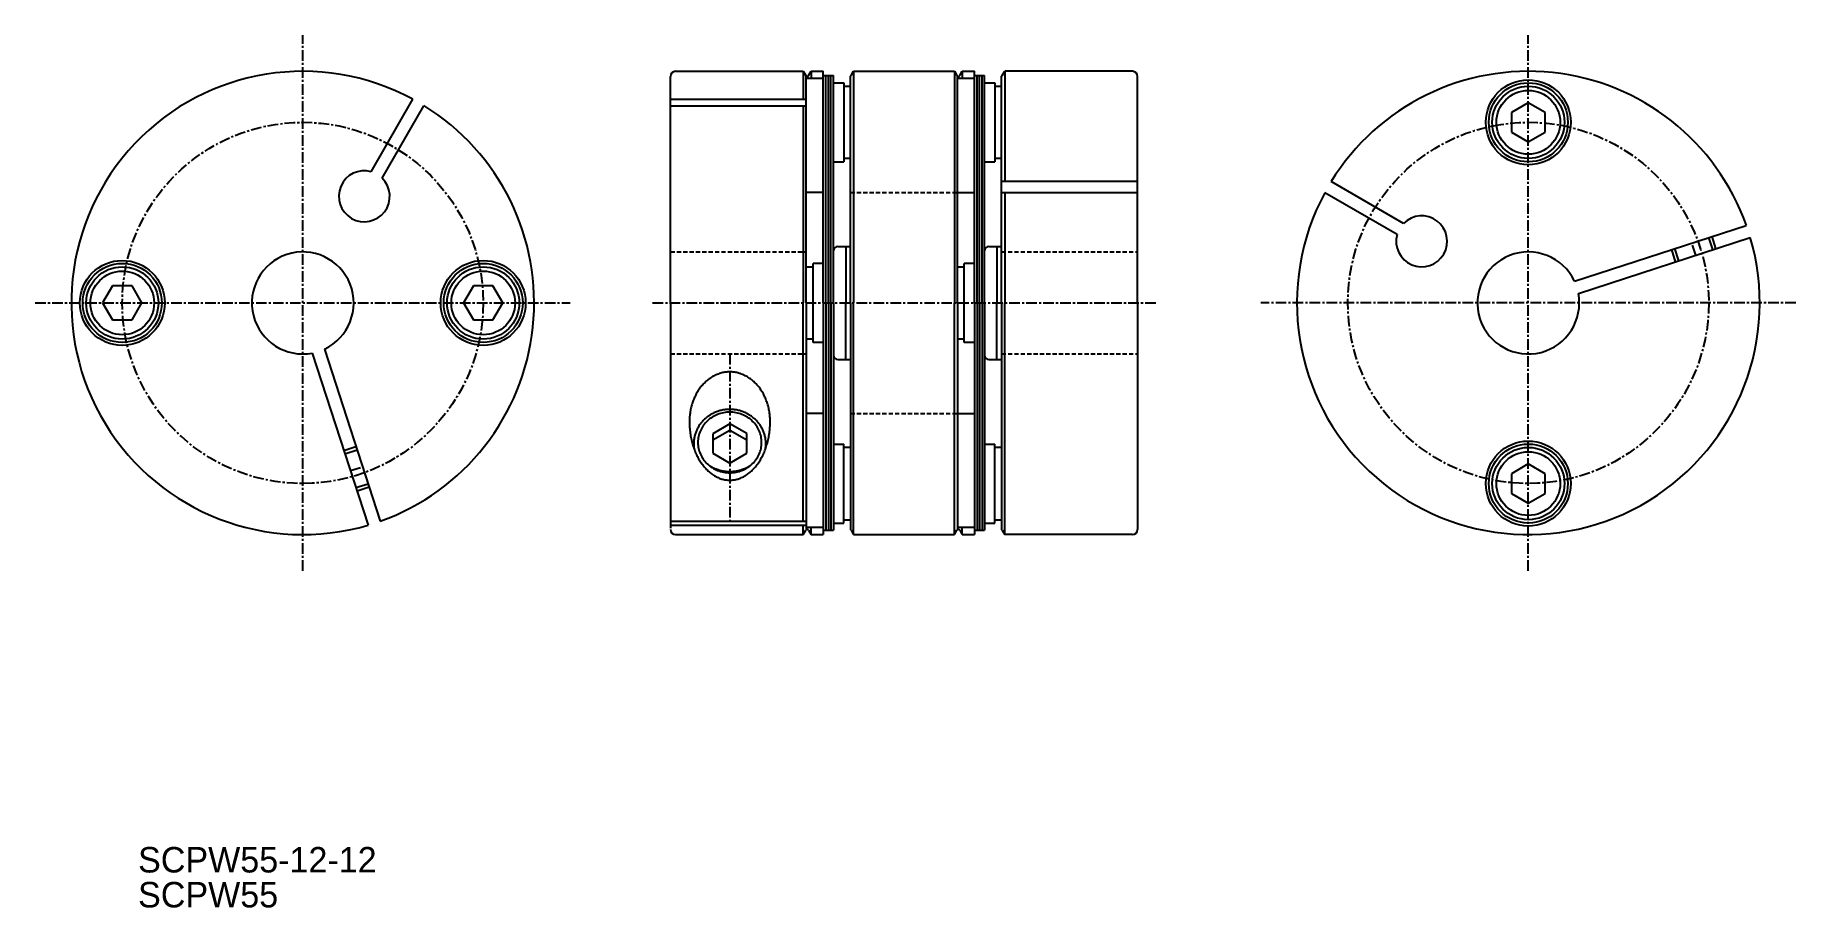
# Model space of a CAD drawing. Extents: x 58 to 266, y 29 to 131.
import ezdxf

# ---------------------------------------------------------------- set-up
doc = ezdxf.new("R2010")
doc.units = 0
doc.linetypes.add('CENTER', pattern=[2, 1.25, -0.25, 0.25, -0.25])
doc.linetypes.add('DASHED', pattern=[0.75, 0.5, -0.25])
doc.layers.get('0').update_dxf_attribs({"linetype": 'CONTINUOUS'})
doc.layers.add('CENTER', color=1, linetype='CENTER')

msp = doc.modelspace()

# ---------------------------------------------------------------- linework, layer by layer
at = {"color": 7, "linetype": 'CONTINUOUS'}
for p, q in [((133.64, 127.05), (148.68, 127.05)), ((148.68, 127.05), (148.68, 123.76)), ((148.68, 127.05), (148.97, 126.55)), ((149.04, 99.8), (149.04, 126.47)), ((149.31, 126.55), (149.6, 127.05)), ((149.6, 127.05), (151.04, 127.05)), ((149.6, 127.05), (149.6, 126.22)), ((151.04, 99.8), (151.04, 127.05)), ((151.04, 126.55), (152.24, 126.55)), ((151.34, 99.8), (151.34, 126.55)), ((151.64, 99.8), (151.64, 126.55)), ((151.94, 99.8), (151.94, 126.55)), ((152.24, 99.8), (152.24, 126.55)), ((154.24, 99.8), (154.24, 126.47)), ((154.31, 126.55), (154.6, 127.05)), ((154.6, 127.05), (154.6, 99.8)), ((154.6, 127.05), (166.48, 127.05)), ((166.48, 127.05), (166.48, 99.8)), ((166.48, 127.05), (166.77, 126.55)), ((166.84, 99.8), (166.84, 126.47)), ((167.11, 126.55), (167.4, 127.05)), ((167.4, 127.05), (168.84, 127.05)), ((167.4, 127.05), (167.4, 126.22)), ((168.84, 99.8), (168.84, 127.05)), ((168.84, 126.55), (170.04, 126.55)), ((169.14, 99.8), (169.14, 126.55)), ((169.44, 99.8), (169.44, 126.55)), ((169.74, 99.8), (169.74, 126.55)), ((170.04, 99.8), (170.04, 126.55)), ((172.04, 99.8), (172.04, 126.47)), ((172.11, 126.55), (172.4, 127.05)), ((187.44, 127.05), (172.4, 127.05)), ((172.4, 127.05), (172.4, 114.07)), ((133.04, 99.8), (133.04, 126.45)), ((151.04, 126.22), (149.04, 126.22)), ((152.24, 125.7), (153.44, 125.7)), ((153.44, 125.7), (153.44, 116.4)), ((153.44, 125.3), (153.44, 116.8)), ((153.44, 125.3), (154.24, 125.3)), ((168.84, 126.22), (166.84, 126.22)), ((170.04, 125.7), (171.24, 125.7)), ((171.24, 125.7), (171.24, 116.4)), ((171.24, 125.3), (171.24, 116.8)), ((171.24, 125.3), (172.04, 125.3)), ((188.04, 99.8), (188.04, 126.45)), ((97.79, 115.24), (102.71, 123.76)), ((99.09, 114.49), (104.01, 123.01)), ((133.04, 123.76), (149.04, 123.76)), ((133.04, 123.01), (149.04, 123.01)), ((148.68, 123.01), (148.68, 99.8)), ((234.06, 123.36), (232.06, 122.2)), ((236.06, 122.2), (234.06, 123.36)), ((232.06, 122.2), (232.06, 119.89)), ((236.06, 119.89), (236.06, 122.2)), ((232.06, 119.89), (234.06, 118.74)), ((234.06, 118.74), (236.06, 119.89)), ((152.24, 116.4), (153.44, 116.4)), ((154.24, 116.8), (153.44, 116.8)), ((170.04, 116.4), (171.24, 116.4)), ((172.04, 116.8), (171.24, 116.8)), ((188.04, 114.07), (172.04, 114.07)), ((219.36, 109.15), (210.84, 114.07)), ((151.04, 112.8), (149.04, 112.8)), ((166.84, 112.8), (168.84, 112.8)), ((188.04, 112.77), (172.04, 112.77)), ((172.4, 112.77), (172.4, 99.8)), ((218.61, 107.85), (210.09, 112.77)), ((239.49, 102.35), (259.73, 108.93)), ((152.74, 106.45), (154.24, 106.45)), ((153.68, 106.45), (153.68, 99.8)), ((170.54, 106.45), (172.04, 106.45)), ((171.48, 106.45), (171.48, 99.8)), ((239.95, 100.92), (260.19, 107.5)), ((149.04, 104.05), (149.84, 104.05)), ((149.84, 95.15), (149.84, 104.45)), ((151.04, 104.45), (149.84, 104.45)), ((149.84, 95.55), (149.84, 104.05)), ((166.84, 104.05), (167.64, 104.05)), ((167.64, 95.15), (167.64, 104.45)), ((168.84, 104.45), (167.64, 104.45)), ((167.64, 95.55), (167.64, 104.05)), ((67.33, 101.8), (66.18, 99.8)), ((69.64, 101.8), (67.33, 101.8)), ((70.8, 99.8), (69.64, 101.8)), ((109.83, 101.8), (108.68, 99.8)), ((112.14, 101.8), (109.83, 101.8)), ((113.3, 99.8), (112.14, 101.8)), ((66.18, 99.8), (67.33, 97.8)), ((69.64, 97.8), (70.8, 99.8)), ((108.68, 99.8), (109.83, 97.8)), ((112.14, 97.8), (113.3, 99.8)), ((133.04, 99.8), (133.04, 73.3)), ((148.68, 74.12), (148.68, 99.8)), ((149.04, 99.8), (149.04, 73.12)), ((151.04, 99.8), (151.04, 72.55)), ((151.34, 99.8), (151.34, 73.05)), ((151.64, 99.8), (151.64, 73.05)), ((151.94, 99.8), (151.94, 73.05)), ((152.24, 99.8), (152.24, 73.05)), ((153.68, 93.14), (153.68, 99.8)), ((154.24, 99.8), (154.24, 73.12)), ((154.6, 72.55), (154.6, 99.8)), ((166.48, 72.55), (166.48, 99.8)), ((166.84, 99.8), (166.84, 73.12)), ((168.84, 99.8), (168.84, 72.55)), ((169.14, 99.8), (169.14, 73.05)), ((169.44, 99.8), (169.44, 73.05)), ((169.74, 99.8), (169.74, 73.05)), ((170.04, 99.8), (170.04, 73.05)), ((171.48, 93.14), (171.48, 99.8)), ((172.04, 99.8), (172.04, 73.12)), ((172.4, 72.55), (172.4, 99.8)), ((188.04, 99.8), (188.04, 73.15)), ((67.33, 97.8), (69.64, 97.8)), ((109.83, 97.8), (112.14, 97.8)), ((149.84, 95.55), (149.04, 95.55)), ((167.64, 95.55), (166.84, 95.55)), ((90.86, 93.9), (97.44, 73.66)), ((92.29, 94.37), (98.87, 74.12)), ((151.04, 95.15), (149.84, 95.15)), ((168.84, 95.15), (167.64, 95.15)), ((152.74, 93.14), (154.24, 93.14)), ((170.54, 93.14), (172.04, 93.14)), ((140.03, 85.58), (138.03, 84.42)), ((142.03, 84.43), (140.03, 85.58)), ((151.04, 86.8), (149.04, 86.8)), ((166.84, 86.8), (168.84, 86.8)), ((140.03, 84.8), (138.03, 83.65)), ((138.03, 84.42), (138.04, 82.11)), ((142.03, 83.65), (140.03, 84.8)), ((142.04, 82.12), (142.03, 84.43)), ((152.24, 83.2), (153.44, 83.2)), ((153.44, 73.9), (153.44, 83.2)), ((170.04, 83.2), (171.24, 83.2)), ((171.24, 73.9), (171.24, 83.2)), ((138.04, 82.11), (140.04, 80.96)), ((140.04, 80.96), (142.04, 82.12)), ((154.24, 82.8), (153.44, 82.8)), ((153.44, 74.3), (153.44, 82.8)), ((172.04, 82.8), (171.24, 82.8)), ((171.24, 74.3), (171.24, 82.8)), ((234.06, 80.86), (232.06, 79.7)), ((236.06, 79.7), (234.06, 80.86)), ((232.06, 79.7), (232.06, 77.39)), ((236.06, 77.39), (236.06, 79.7)), ((232.06, 77.39), (234.06, 76.24)), ((234.06, 76.24), (236.06, 77.39)), ((133.04, 74.12), (149.04, 74.12)), ((133.04, 73.66), (149.04, 73.66)), ((148.68, 72.55), (148.68, 73.66)), ((148.68, 72.55), (148.97, 73.05)), ((151.04, 73.37), (149.04, 73.37)), ((149.31, 73.05), (149.6, 72.55)), ((149.6, 72.55), (149.6, 73.37)), ((151.04, 73.05), (152.24, 73.05)), ((152.24, 73.9), (153.44, 73.9)), ((153.44, 74.3), (154.24, 74.3)), ((154.31, 73.05), (154.6, 72.55)), ((166.48, 72.55), (166.77, 73.05)), ((168.84, 73.37), (166.84, 73.37)), ((167.11, 73.05), (167.4, 72.55)), ((167.4, 72.55), (167.4, 73.37)), ((168.84, 73.05), (170.04, 73.05)), ((170.04, 73.9), (171.24, 73.9)), ((171.24, 74.3), (172.04, 74.3)), ((172.11, 73.05), (172.4, 72.55)), ((133.64, 72.55), (148.68, 72.55)), ((149.6, 72.55), (151.04, 72.55)), ((154.6, 72.55), (166.48, 72.55)), ((167.4, 72.55), (168.84, 72.55)), ((187.44, 72.55), (172.4, 72.55))]:
    msp.add_line(p, q, dxfattribs=at)
at = {"color": 3, "linetype": 'DASHED'}
for p, q in [((154.24, 112.8), (166.84, 112.8)), ((133.04, 105.8), (149.04, 105.8)), ((172.04, 105.8), (188.04, 105.8)), ((133.04, 93.8), (149.04, 93.8)), ((172.04, 93.8), (188.04, 93.8)), ((154.24, 86.8), (166.84, 86.8))]:
    msp.add_line(p, q, dxfattribs=at)
at = {"color": 3, "linetype": 'CONTINUOUS'}
for p, q in [((251.41, 104.65), (250.94, 106.07)), ((251.79, 104.77), (251.32, 106.2)), ((255.78, 106.07), (255.32, 107.49)), ((256.16, 106.19), (255.7, 107.62)), ((94.59, 82.45), (96.01, 82.91)), ((94.71, 82.06), (96.14, 82.53)), ((96.01, 78.07), (97.43, 78.53)), ((96.13, 77.69), (97.56, 78.15))]:
    msp.add_line(p, q, dxfattribs=at)
at = {"color": 7, "linetype": 'CONTINUOUS'}
for points in [[(144.78, 85.85, 0), (144.78, 85.99, 0), (144.77, 86.13, 0), (144.77, 86.28, 0), (144.76, 86.42, 0), (144.74, 86.56, 0), (144.73, 86.7, 0), (144.71, 86.85, 0), (144.69, 86.99, 0), (144.66, 87.13, 0), (144.64, 87.27, 0), (144.61, 87.41, 0), (144.57, 87.54, 0), (144.54, 87.68, 0), (144.5, 87.82, 0), (144.46, 87.95, 0), (144.42, 88.08, 0), (144.37, 88.21, 0), (144.32, 88.34, 0), (144.27, 88.47, 0), (144.22, 88.6, 0), (144.16, 88.73, 0), (144.1, 88.85, 0), (144.04, 88.97, 0), (143.98, 89.09, 0), (143.91, 89.21, 0), (143.84, 89.33, 0), (143.77, 89.44, 0), (143.7, 89.55, 0), (143.63, 89.66, 0), (143.55, 89.77, 0), (143.47, 89.88, 0), (143.39, 89.98, 0), (143.3, 90.08, 0), (143.22, 90.18, 0), (143.13, 90.27, 0), (143.04, 90.36, 0), (142.95, 90.45, 0), (142.86, 90.54, 0), (142.76, 90.62, 0), (142.67, 90.7, 0), (142.57, 90.78, 0), (142.47, 90.86, 0), (142.37, 90.93, 0), (142.27, 91, 0), (142.16, 91.06, 0), (142.06, 91.13, 0), (141.95, 91.19, 0), (141.85, 91.24, 0), (141.74, 91.3, 0), (141.63, 91.35, 0), (141.52, 91.39, 0), (141.41, 91.44, 0), (141.3, 91.48, 0), (141.18, 91.51, 0), (141.07, 91.55, 0), (140.96, 91.58, 0), (140.84, 91.6, 0), (140.73, 91.63, 0), (140.61, 91.64, 0), (140.49, 91.66, 0), (140.38, 91.67, 0), (140.26, 91.68, 0), (140.15, 91.69, 0), (140.03, 91.69, 0), (139.91, 91.69, 0), (139.8, 91.68, 0), (139.68, 91.67, 0), (139.56, 91.66, 0), (139.45, 91.64, 0), (139.33, 91.63, 0), (139.22, 91.6, 0), (139.1, 91.58, 0), (138.99, 91.55, 0), (138.87, 91.51, 0), (138.76, 91.48, 0), (138.65, 91.44, 0), (138.54, 91.39, 0), (138.43, 91.35, 0), (138.32, 91.3, 0), (138.21, 91.24, 0), (138.1, 91.19, 0), (138, 91.13, 0), (137.89, 91.06, 0), (137.79, 91, 0), (137.69, 90.93, 0), (137.59, 90.86, 0), (137.49, 90.78, 0), (137.39, 90.7, 0), (137.29, 90.62, 0), (137.2, 90.54, 0), (137.11, 90.45, 0), (137.02, 90.36, 0), (136.93, 90.27, 0), (136.84, 90.18, 0), (136.75, 90.08, 0), (136.67, 89.98, 0), (136.59, 89.88, 0), (136.51, 89.77, 0), (136.43, 89.66, 0), (136.36, 89.55, 0), (136.28, 89.44, 0), (136.21, 89.33, 0), (136.15, 89.21, 0), (136.08, 89.09, 0), (136.02, 88.97, 0), (135.95, 88.85, 0), (135.9, 88.73, 0), (135.84, 88.6, 0), (135.79, 88.47, 0), (135.73, 88.34, 0), (135.69, 88.21, 0), (135.64, 88.08, 0), (135.6, 87.95, 0), (135.56, 87.82, 0), (135.52, 87.68, 0), (135.48, 87.54, 0), (135.45, 87.41, 0), (135.42, 87.27, 0), (135.39, 87.13, 0), (135.37, 86.99, 0), (135.35, 86.85, 0), (135.33, 86.7, 0), (135.31, 86.56, 0), (135.3, 86.42, 0), (135.29, 86.28, 0), (135.28, 86.13, 0), (135.28, 85.99, 0), (135.28, 85.85, 0)], [(144.23, 82.63, 0), (144.25, 82.74, 0), (144.26, 82.85, 0), (144.27, 82.96, 0), (144.28, 83.06, 0), (144.28, 83.17, 0), (144.28, 83.28, 0), (144.28, 83.39, 0), (144.27, 83.5, 0), (144.26, 83.61, 0), (144.25, 83.71, 0), (144.23, 83.82, 0), (144.22, 83.93, 0), (144.19, 84.04, 0), (144.17, 84.14, 0), (144.14, 84.25, 0), (144.11, 84.35, 0), (144.08, 84.46, 0), (144.04, 84.56, 0), (144.01, 84.66, 0), (143.96, 84.76, 0), (143.92, 84.86, 0), (143.87, 84.96, 0), (143.82, 85.06, 0), (143.77, 85.16, 0), (143.71, 85.25, 0), (143.65, 85.34, 0), (143.59, 85.44, 0), (143.53, 85.53, 0), (143.46, 85.62, 0), (143.4, 85.7, 0), (143.32, 85.79, 0), (143.25, 85.87, 0), (143.18, 85.95, 0), (143.1, 86.03, 0), (143.02, 86.11, 0), (142.93, 86.18, 0), (142.85, 86.26, 0), (142.76, 86.33, 0), (142.68, 86.4, 0), (142.58, 86.46, 0), (142.49, 86.53, 0), (142.4, 86.59, 0), (142.3, 86.65, 0), (142.21, 86.71, 0), (142.11, 86.76, 0), (142.01, 86.81, 0), (141.9, 86.86, 0), (141.8, 86.91, 0), (141.7, 86.95, 0), (141.59, 86.99, 0), (141.48, 87.03, 0), (141.38, 87.07, 0), (141.27, 87.1, 0), (141.16, 87.13, 0), (141.05, 87.16, 0), (140.94, 87.18, 0), (140.82, 87.21, 0), (140.71, 87.22, 0), (140.6, 87.24, 0), (140.49, 87.25, 0), (140.37, 87.26, 0), (140.26, 87.27, 0), (140.14, 87.28, 0), (140.03, 87.28, 0), (139.91, 87.28, 0), (139.8, 87.27, 0), (139.69, 87.26, 0), (139.57, 87.25, 0), (139.46, 87.24, 0), (139.35, 87.22, 0), (139.23, 87.21, 0), (139.12, 87.18, 0), (139.01, 87.16, 0), (138.9, 87.13, 0), (138.79, 87.1, 0), (138.68, 87.07, 0), (138.57, 87.03, 0), (138.47, 86.99, 0), (138.36, 86.95, 0), (138.26, 86.91, 0), (138.15, 86.86, 0), (138.05, 86.81, 0), (137.95, 86.76, 0), (137.85, 86.71, 0), (137.75, 86.65, 0), (137.66, 86.59, 0), (137.57, 86.53, 0), (137.47, 86.46, 0), (137.38, 86.4, 0), (137.29, 86.33, 0), (137.21, 86.26, 0), (137.12, 86.18, 0), (137.04, 86.11, 0), (136.96, 86.03, 0), (136.88, 85.95, 0), (136.81, 85.87, 0), (136.73, 85.79, 0), (136.66, 85.7, 0), (136.59, 85.62, 0), (136.53, 85.53, 0), (136.46, 85.44, 0), (136.4, 85.34, 0), (136.35, 85.25, 0), (136.29, 85.16, 0), (136.24, 85.06, 0), (136.19, 84.96, 0), (136.14, 84.86, 0), (136.09, 84.76, 0), (136.05, 84.66, 0), (136.01, 84.56, 0), (135.98, 84.46, 0), (135.94, 84.35, 0), (135.91, 84.25, 0), (135.89, 84.14, 0), (135.86, 84.04, 0), (135.84, 83.93, 0), (135.82, 83.82, 0), (135.81, 83.71, 0), (135.8, 83.61, 0), (135.79, 83.5, 0), (135.78, 83.39, 0), (135.78, 83.28, 0), (135.78, 83.17, 0), (135.78, 83.06, 0), (135.79, 82.96, 0), (135.8, 82.85, 0), (135.81, 82.74, 0), (135.83, 82.63, 0)], [(135.28, 85.85, 0), (135.28, 85.68, 0), (135.28, 85.51, 0), (135.29, 85.34, 0), (135.3, 85.17, 0), (135.31, 85, 0), (135.33, 84.83, 0), (135.35, 84.67, 0), (135.37, 84.5, 0), (135.39, 84.34, 0), (135.42, 84.17, 0), (135.45, 84.01, 0), (135.48, 83.84, 0), (135.52, 83.68, 0), (135.56, 83.52, 0), (135.6, 83.36, 0), (135.64, 83.21, 0), (135.69, 83.05, 0), (135.73, 82.9, 0), (135.79, 82.75, 0), (135.84, 82.6, 0), (135.9, 82.45, 0), (135.95, 82.3, 0), (136.02, 82.16, 0), (136.08, 82.01, 0), (136.15, 81.87, 0), (136.21, 81.74, 0), (136.28, 81.6, 0), (136.36, 81.47, 0), (136.43, 81.34, 0), (136.51, 81.21, 0), (136.59, 81.09, 0), (136.67, 80.97, 0), (136.75, 80.85, 0), (136.84, 80.74, 0), (136.93, 80.62, 0), (137.02, 80.51, 0), (137.11, 80.41, 0), (137.2, 80.31, 0), (137.29, 80.21, 0), (137.39, 80.11, 0), (137.49, 80.02, 0), (137.59, 79.93, 0), (137.69, 79.84, 0), (137.79, 79.76, 0), (137.89, 79.69, 0), (138, 79.61, 0), (138.1, 79.54, 0), (138.21, 79.47, 0), (138.32, 79.41, 0), (138.43, 79.35, 0), (138.54, 79.3, 0), (138.65, 79.25, 0), (138.76, 79.2, 0), (138.87, 79.16, 0), (138.99, 79.12, 0), (139.1, 79.08, 0), (139.22, 79.05, 0), (139.33, 79.02, 0), (139.45, 79, 0), (139.56, 78.98, 0), (139.68, 78.97, 0), (139.8, 78.96, 0), (139.91, 78.95, 0), (140.03, 78.95, 0), (140.15, 78.95, 0), (140.26, 78.96, 0), (140.38, 78.97, 0), (140.49, 78.98, 0), (140.61, 79, 0), (140.73, 79.02, 0), (140.84, 79.05, 0), (140.96, 79.08, 0), (141.07, 79.12, 0), (141.18, 79.16, 0), (141.3, 79.2, 0), (141.41, 79.25, 0), (141.52, 79.3, 0), (141.63, 79.35, 0), (141.74, 79.41, 0), (141.85, 79.47, 0), (141.95, 79.54, 0), (142.06, 79.61, 0), (142.16, 79.69, 0), (142.27, 79.76, 0), (142.37, 79.84, 0), (142.47, 79.93, 0), (142.57, 80.02, 0), (142.67, 80.11, 0), (142.76, 80.21, 0), (142.86, 80.31, 0), (142.95, 80.41, 0), (143.04, 80.51, 0), (143.13, 80.62, 0), (143.22, 80.74, 0), (143.3, 80.85, 0), (143.39, 80.97, 0), (143.47, 81.09, 0), (143.55, 81.21, 0), (143.63, 81.34, 0), (143.7, 81.47, 0), (143.77, 81.6, 0), (143.84, 81.74, 0), (143.91, 81.87, 0), (143.98, 82.01, 0), (144.04, 82.16, 0), (144.1, 82.3, 0), (144.16, 82.45, 0), (144.22, 82.6, 0), (144.27, 82.75, 0), (144.32, 82.9, 0), (144.37, 83.05, 0), (144.42, 83.21, 0), (144.46, 83.36, 0), (144.5, 83.52, 0), (144.54, 83.68, 0), (144.57, 83.84, 0), (144.61, 84.01, 0), (144.64, 84.17, 0), (144.66, 84.34, 0), (144.69, 84.5, 0), (144.71, 84.67, 0), (144.73, 84.83, 0), (144.74, 85, 0), (144.76, 85.17, 0), (144.77, 85.34, 0), (144.77, 85.51, 0), (144.78, 85.68, 0), (144.78, 85.85, 0)], [(143.78, 83.39, 0), (143.77, 83.56, 0), (143.76, 83.74, 0), (143.74, 83.91, 0), (143.71, 84.09, 0), (143.67, 84.26, 0), (143.62, 84.42, 0), (143.56, 84.59, 0), (143.49, 84.75, 0), (143.42, 84.91, 0), (143.34, 85.07, 0), (143.25, 85.22, 0), (143.15, 85.37, 0), (143.04, 85.51, 0), (142.93, 85.65, 0), (142.81, 85.78, 0), (142.68, 85.91, 0), (142.55, 86.03, 0), (142.41, 86.15, 0), (142.26, 86.25, 0), (142.11, 86.36, 0), (141.96, 86.45, 0), (141.8, 86.53, 0), (141.63, 86.61, 0), (141.46, 86.68, 0), (141.29, 86.75, 0), (141.12, 86.8, 0), (140.94, 86.85, 0), (140.76, 86.89, 0), (140.58, 86.92, 0), (140.4, 86.94, 0), (140.21, 86.95, 0), (140.03, 86.96, 0), (139.84, 86.95, 0), (139.66, 86.94, 0), (139.48, 86.92, 0), (139.3, 86.89, 0), (139.12, 86.85, 0), (138.94, 86.8, 0), (138.77, 86.75, 0), (138.59, 86.68, 0), (138.43, 86.61, 0), (138.26, 86.53, 0), (138.1, 86.45, 0), (137.95, 86.36, 0), (137.79, 86.25, 0), (137.65, 86.15, 0), (137.51, 86.03, 0), (137.38, 85.91, 0), (137.25, 85.78, 0), (137.13, 85.65, 0), (137.02, 85.51, 0), (136.91, 85.37, 0), (136.81, 85.22, 0), (136.72, 85.07, 0), (136.64, 84.91, 0), (136.56, 84.75, 0), (136.5, 84.59, 0), (136.44, 84.42, 0), (136.39, 84.26, 0), (136.35, 84.09, 0), (136.32, 83.91, 0), (136.3, 83.74, 0), (136.28, 83.56, 0), (136.28, 83.39, 0), (136.28, 83.21, 0), (136.3, 83.04, 0), (136.32, 82.87, 0), (136.35, 82.69, 0), (136.39, 82.52, 0), (136.44, 82.35, 0), (136.5, 82.19, 0), (136.56, 82.02, 0), (136.64, 81.86, 0), (136.72, 81.71, 0), (136.81, 81.56, 0), (136.91, 81.41, 0), (137.02, 81.27, 0), (137.13, 81.13, 0), (137.25, 80.99, 0), (137.38, 80.87, 0), (137.51, 80.75, 0), (137.65, 80.63, 0), (137.79, 80.53, 0), (137.95, 80.42, 0), (138.1, 80.33, 0), (138.26, 80.24, 0), (138.43, 80.17, 0), (138.59, 80.09, 0), (138.77, 80.03, 0), (138.94, 79.98, 0), (139.12, 79.93, 0), (139.3, 79.89, 0), (139.48, 79.86, 0), (139.66, 79.84, 0), (139.84, 79.83, 0), (140.03, 79.82, 0), (140.21, 79.83, 0), (140.4, 79.84, 0), (140.58, 79.86, 0), (140.76, 79.89, 0), (140.94, 79.93, 0), (141.12, 79.98, 0), (141.29, 80.03, 0), (141.46, 80.09, 0), (141.63, 80.17, 0), (141.8, 80.24, 0), (141.96, 80.33, 0), (142.11, 80.42, 0), (142.26, 80.53, 0), (142.41, 80.63, 0), (142.55, 80.75, 0), (142.68, 80.87, 0), (142.81, 80.99, 0), (142.93, 81.13, 0), (143.04, 81.27, 0), (143.15, 81.41, 0), (143.25, 81.56, 0), (143.34, 81.71, 0), (143.42, 81.86, 0), (143.49, 82.02, 0), (143.56, 82.19, 0), (143.62, 82.35, 0), (143.67, 82.52, 0), (143.71, 82.69, 0), (143.74, 82.87, 0), (143.76, 83.04, 0), (143.77, 83.21, 0), (143.78, 83.39, 0)], [(137.6, 80.69, 0), (137.63, 80.67, 0), (137.67, 80.65, 0), (137.7, 80.63, 0), (137.74, 80.6, 0), (137.77, 80.58, 0), (137.8, 80.56, 0), (137.84, 80.54, 0), (137.87, 80.52, 0), (137.91, 80.5, 0), (137.94, 80.49, 0), (137.98, 80.47, 0), (138.01, 80.45, 0), (138.05, 80.43, 0), (138.09, 80.41, 0), (138.12, 80.4, 0), (138.16, 80.38, 0), (138.19, 80.36, 0), (138.23, 80.35, 0), (138.27, 80.33, 0), (138.3, 80.31, 0), (138.34, 80.3, 0), (138.38, 80.28, 0), (138.42, 80.27, 0), (138.45, 80.25, 0), (138.49, 80.24, 0), (138.53, 80.23, 0), (138.57, 80.21, 0), (138.6, 80.2, 0), (138.64, 80.19, 0), (138.68, 80.17, 0), (138.72, 80.16, 0), (138.76, 80.15, 0), (138.8, 80.14, 0), (138.83, 80.13, 0), (138.87, 80.12, 0), (138.91, 80.11, 0), (138.95, 80.1, 0), (138.99, 80.09, 0), (139.03, 80.08, 0), (139.07, 80.07, 0), (139.11, 80.06, 0), (139.15, 80.05, 0), (139.19, 80.05, 0), (139.23, 80.04, 0), (139.27, 80.03, 0), (139.31, 80.02, 0), (139.35, 80.02, 0), (139.39, 80.01, 0), (139.43, 80.01, 0), (139.47, 80, 0), (139.51, 80, 0), (139.55, 79.99, 0), (139.59, 79.99, 0), (139.63, 79.98, 0), (139.67, 79.98, 0), (139.71, 79.98, 0), (139.75, 79.97, 0), (139.79, 79.97, 0), (139.83, 79.97, 0), (139.87, 79.97, 0), (139.91, 79.97, 0), (139.95, 79.97, 0), (139.99, 79.97, 0), (140.03, 79.97, 0), (140.07, 79.97, 0), (140.11, 79.97, 0), (140.15, 79.97, 0), (140.19, 79.97, 0), (140.23, 79.97, 0), (140.27, 79.97, 0), (140.31, 79.97, 0), (140.35, 79.98, 0), (140.39, 79.98, 0), (140.43, 79.98, 0), (140.47, 79.99, 0), (140.51, 79.99, 0), (140.55, 80, 0), (140.59, 80, 0), (140.63, 80.01, 0), (140.67, 80.01, 0), (140.71, 80.02, 0), (140.75, 80.02, 0), (140.79, 80.03, 0), (140.83, 80.04, 0), (140.87, 80.05, 0), (140.91, 80.05, 0), (140.95, 80.06, 0), (140.99, 80.07, 0), (141.03, 80.08, 0), (141.07, 80.09, 0), (141.11, 80.1, 0), (141.15, 80.11, 0), (141.18, 80.12, 0), (141.22, 80.13, 0), (141.26, 80.14, 0), (141.3, 80.15, 0), (141.34, 80.16, 0), (141.38, 80.17, 0), (141.42, 80.19, 0), (141.45, 80.2, 0), (141.49, 80.21, 0), (141.53, 80.23, 0), (141.57, 80.24, 0), (141.61, 80.25, 0), (141.64, 80.27, 0), (141.68, 80.28, 0), (141.72, 80.3, 0), (141.75, 80.31, 0), (141.79, 80.33, 0), (141.83, 80.35, 0), (141.86, 80.36, 0), (141.9, 80.38, 0), (141.94, 80.4, 0), (141.97, 80.41, 0), (142.01, 80.43, 0), (142.04, 80.45, 0), (142.08, 80.47, 0), (142.11, 80.49, 0), (142.15, 80.5, 0), (142.18, 80.52, 0), (142.22, 80.54, 0), (142.25, 80.56, 0), (142.29, 80.58, 0), (142.32, 80.6, 0), (142.36, 80.63, 0), (142.39, 80.65, 0), (142.42, 80.67, 0), (142.46, 80.69, 0)]]:
    msp.add_polyline3d(points, dxfattribs=at)
for centre, radius in [((234.06, 121.05), 5), ((234.06, 121.05), 4.65), ((234.06, 121.05), 4.25), ((234.06, 121.05), 3.75), ((68.49, 99.8), 5), ((68.49, 99.8), 4.65), ((68.49, 99.8), 4.25), ((110.99, 99.8), 5), ((110.99, 99.8), 4.65), ((110.99, 99.8), 4.25), ((68.49, 99.8), 3.75), ((110.99, 99.8), 3.75), ((234.06, 78.55), 5), ((234.06, 78.55), 4.65), ((234.06, 78.55), 4.25), ((234.06, 78.55), 3.75)]:
    msp.add_circle(centre, radius, dxfattribs=at)
for centre, radius, start, end in [((89.74, 99.8), 27.25, 61.5771, 286.4229), ((133.64, 126.45), 0.6, 90, 180), ((149.14, 126.65), 0.2, 210, 330), ((154.14, 126.65), 0.2, 300, 330), ((166.94, 126.65), 0.2, 210, 330), ((171.94, 126.65), 0.2, 300, 330), ((187.44, 126.45), 0.6, 0, 90), ((234.06, 99.8), 27.25, 19.5771, 148.4229), ((89.74, 99.8), 27.25, 289.5771, 58.4229), ((96.99, 112.35), 3, 74.4775, 45.5225), ((234.06, 99.8), 27.25, 151.5771, 16.4229), ((221.5, 107.05), 3, 164.4775, 135.5225), ((89.74, 99.8), 6, 295.1808, 280.8192), ((152.74, 105.95), 0.5, 90, 180), ((170.54, 105.95), 0.5, 90, 180), ((234.06, 99.8), 6, 25.1808, 10.8192), ((152.74, 93.64), 0.5, 180, 270), ((170.54, 93.64), 0.5, 180, 270), ((133.64, 73.15), 0.6, 180, 270), ((149.14, 72.95), 0.2, 30, 150), ((154.14, 72.95), 0.2, 30, 60), ((166.94, 72.95), 0.2, 30, 150), ((171.94, 72.95), 0.2, 30, 60), ((187.44, 73.15), 0.6, 270, 0)]:
    msp.add_arc(centre, radius, start, end, dxfattribs=at)
at = {"layer": 'CENTER', "color": 1, "linetype": 'CENTER'}
for p, q in [((89.74, 68.3), (89.74, 131.3)), ((234.06, 68.3), (234.06, 131.3)), ((253.78, 105.42), (253.32, 106.84)), ((58.24, 99.8), (121.24, 99.8)), ((130.94, 99.8), (190.27, 99.8)), ((265.56, 99.8), (202.56, 99.8)), ((140.04, 93.8), (140.04, 74.12)), ((95.36, 80.07), (96.79, 80.53))]:
    msp.add_line(p, q, dxfattribs=at)
for centre in [(89.74, 99.8), (234.06, 99.8)]:
    msp.add_circle(centre, 21.25, dxfattribs=at)

# ---------------------------------------------------------------- texts
at = {"color": 7, "linetype": 'CONTINUOUS'}
for s, p in [('SCPW55-12-12', (70.35, 32.79)), ('SCPW55', (70.35, 28.68))]:
    msp.add_text(s, height=3, dxfattribs=at).set_placement(p)

doc.saveas('drawing.dxf')
